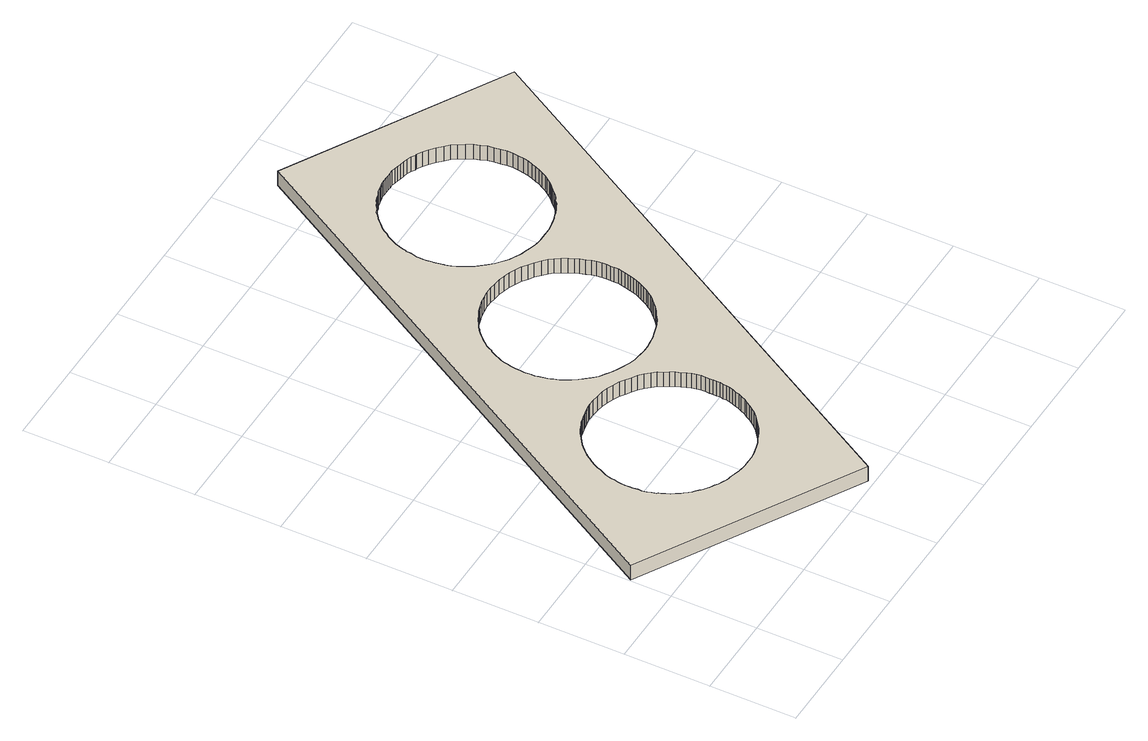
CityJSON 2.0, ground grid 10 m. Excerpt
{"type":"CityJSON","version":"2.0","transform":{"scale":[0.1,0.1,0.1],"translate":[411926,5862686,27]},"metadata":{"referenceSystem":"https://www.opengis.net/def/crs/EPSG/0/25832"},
"CityObjects":{
"building1":{"type":"Building","attributes":{"Gemeindeschluessel":"03454042","AbsoluteHoehe":"27.248","MittlereTraufHoehe":"29.191","Firsthoehe":"29.191","function":"51003_1201","roofType":"1000","measuredHeight":1.94},"address":[{"country":"Germany","locality":"Rastdorf"}],"geometry":[{"type":"MultiSurface","lod":"1","boundaries":[[[0,1,2,3],[4,5,6,7,8,9,10,11,12,13,14,15,16,17,18,19,20,21,22,23,24,25,26,27,28,29,30,31,32,33,34,35,36,37,38,39,40,41,42,43,44,45,46,47,48,49,50,51,52,53,54,55,56,57,58,59,60,61,62,63,64,65,66,67,68,69,70,71,72,73,74,75,76,77,78,79,80,81,82,83,84,85,86,87,88,89,90,91,92,93,94,95,96,97,98,99,100,101,102,103,104,105,106,107,108,109,110,111,112],[113,114,115,116,117,118,119,120,121,122,123,124,125,126,127,128,129,130,131,132,133,134,135,136,137,138,139,140,141,142,143,144,145,146,147,148,149,150,151,152,153,154,155,156,157,158,159,160,161,162,163,164,165,166,167,168,169,170,171,172,173,174,175,176,177,178,179,180,181,182,183,184,185,186,187,188,189,190,191,192,193,194,195,196,197,198,199,200,201,202,203,204,205,206,207,208,209,210,211,212,213,214,215],[216,217,218,219,220,221,222,223,224,225,226,227,228,229,230,231,232,233,234,235,236,237,238,239,240,241,242,243,244,245,246,247,248,249,250,251,252,253,254,255,256,257,258,259,260,261,262,263,264,265,266,267,268,269,270,271,272,273,274,275,276,277,278,279,280,281,282,283,284,285,286,287,288,289,290,291,292,293,294,295,296,297,298,299,300,301,302,303,304,305,306,307,308,309,310,311,312,313,314,315,316,317,318,319,320,321,322,323,324,325,326,327]],[[328,329,330,331],[332,333,334,335,336,337,338,339,340,341,342,343,344,345,346,347,348,349,350,351,352,353,354,355,356,357,358,359,360,361,362,363,364,365,366,367,368,369,370,371,372,373,374,375,376,377,378,379,380,381,382,383,384,385,386,387,388,389,390,391,392,393,394,395,396,397,398,399,400,401,402,403,404,405,406,407,408,409,410,411,412,413,414,415,416,417,418,419,420,421,422,423,424,425,426,427,428,429,430,431,432,433,434,435,436,437,438,439,440],[441,442,443,444,445,446,447,448,449,450,451,452,453,454,455,456,457,458,459,460,461,462,463,464,465,466,467,468,469,470,471,472,473,474,475,476,477,478,479,480,481,482,483,484,485,486,487,488,489,490,491,492,493,494,495,496,497,498,499,500,501,502,503,504,505,506,507,508,509,510,511,512,513,514,515,516,517,518,519,520,521,522,523,524,525,526,527,528,529,530,531,532,533,534,535,536,537,538,539,540,541,542,543],[544,545,546,547,548,549,550,551,552,553,554,555,556,557,558,559,560,561,562,563,564,565,566,567,568,569,570,571,572,573,574,575,576,577,578,579,580,581,582,583,584,585,586,587,588,589,590,591,592,593,594,595,596,597,598,599,600,601,602,603,604,605,606,607,608,609,610,611,612,613,614,615,616,617,618,619,620,621,622,623,624,625,626,627,628,629,630,631,632,633,634,635,636,637,638,639,640,641,642,643,644,645,646,647,648,649,650,651,652,653,654,655]],[[328,331,3,2]],[[329,328,2,1]],[[330,329,1,0]],[[331,330,0,3]],[[332,440,112,111]],[[333,332,111,110]],[[334,333,110,109]],[[335,334,109,108]],[[336,335,108,107]],[[337,336,107,106]],[[338,337,106,105]],[[339,338,105,104]],[[340,339,104,103]],[[341,340,103,102]],[[342,341,102,101]],[[343,342,101,100]],[[344,343,100,99]],[[345,344,99,98]],[[346,345,98,97]],[[347,346,97,96]],[[348,347,96,95]],[[349,348,95,94]],[[350,349,94,93]],[[351,350,93,92]],[[352,351,92,91]],[[353,352,91,90]],[[354,353,90,89]],[[355,354,89,88]],[[356,355,88,87]],[[357,356,87,86]],[[358,357,86,85]],[[359,358,85,84]],[[360,359,84,83]],[[361,360,83,82]],[[362,361,82,81]],[[363,362,81,80]],[[364,363,80,79]],[[365,364,79,78]],[[366,365,78,77]],[[367,366,77,76]],[[368,367,76,75]],[[369,368,75,74]],[[370,369,74,73]],[[371,370,73,72]],[[372,371,72,71]],[[373,372,71,70]],[[374,373,70,69]],[[375,374,69,68]],[[376,375,68,67]],[[377,376,67,66]],[[378,377,66,65]],[[379,378,65,64]],[[380,379,64,63]],[[381,380,63,62]],[[382,381,62,61]],[[383,382,61,60]],[[384,383,60,59]],[[385,384,59,58]],[[386,385,58,57]],[[387,386,57,56]],[[388,387,56,55]],[[389,388,55,54]],[[390,389,54,53]],[[391,390,53,52]],[[392,391,52,51]],[[393,392,51,50]],[[394,393,50,49]],[[395,394,49,48]],[[396,395,48,47]],[[397,396,47,46]],[[398,397,46,45]],[[399,398,45,44]],[[400,399,44,43]],[[401,400,43,42]],[[402,401,42,41]],[[403,402,41,40]],[[404,403,40,39]],[[405,404,39,38]],[[406,405,38,37]],[[407,406,37,36]],[[408,407,36,35]],[[409,408,35,34]],[[410,409,34,33]],[[411,410,33,32]],[[412,411,32,31]],[[413,412,31,30]],[[414,413,30,29]],[[415,414,29,28]],[[416,415,28,27]],[[417,416,27,26]],[[418,417,26,25]],[[419,418,25,24]],[[420,419,24,23]],[[421,420,23,22]],[[422,421,22,21]],[[423,422,21,20]],[[424,423,20,19]],[[425,424,19,18]],[[426,425,18,17]],[[427,426,17,16]],[[428,427,16,15]],[[429,428,15,14]],[[430,429,14,13]],[[431,430,13,12]],[[432,431,12,11]],[[433,432,11,10]],[[434,433,10,9]],[[435,434,9,8]],[[436,435,8,7]],[[437,436,7,6]],[[438,437,6,5]],[[439,438,5,4]],[[440,439,4,112]],[[441,543,215,214]],[[442,441,214,213]],[[443,442,213,212]],[[444,443,212,211]],[[445,444,211,210]],[[446,445,210,209]],[[447,446,209,208]],[[448,447,208,207]],[[449,448,207,206]],[[450,449,206,205]],[[451,450,205,204]],[[452,451,204,203]],[[453,452,203,202]],[[454,453,202,201]],[[455,454,201,200]],[[456,455,200,199]],[[457,456,199,198]],[[458,457,198,197]],[[459,458,197,196]],[[460,459,196,195]],[[461,460,195,194]],[[462,461,194,193]],[[463,462,193,192]],[[464,463,192,191]],[[465,464,191,190]],[[466,465,190,189]],[[467,466,189,188]],[[468,467,188,187]],[[469,468,187,186]],[[470,469,186,185]],[[471,470,185,184]],[[472,471,184,183]],[[473,472,183,182]],[[474,473,182,181]],[[475,474,181,180]],[[476,475,180,179]],[[477,476,179,178]],[[478,477,178,177]],[[479,478,177,176]],[[480,479,176,175]],[[481,480,175,174]],[[482,481,174,173]],[[483,482,173,172]],[[484,483,172,171]],[[485,484,171,170]],[[486,485,170,169]],[[487,486,169,168]],[[488,487,168,167]],[[489,488,167,166]],[[490,489,166,165]],[[491,490,165,164]],[[492,491,164,163]],[[493,492,163,162]],[[494,493,162,161]],[[495,494,161,160]],[[496,495,160,159]],[[497,496,159,158]],[[498,497,158,157]],[[499,498,157,156]],[[500,499,156,155]],[[501,500,155,154]],[[502,501,154,153]],[[503,502,153,152]],[[504,503,152,151]],[[505,504,151,150]],[[506,505,150,149]],[[507,506,149,148]],[[508,507,148,147]],[[509,508,147,146]],[[510,509,146,145]],[[511,510,145,144]],[[512,511,144,143]],[[513,512,143,142]],[[514,513,142,141]],[[515,514,141,140]],[[516,515,140,139]],[[517,516,139,138]],[[518,517,138,137]],[[519,518,137,136]],[[520,519,136,135]],[[521,520,135,134]],[[522,521,134,133]],[[523,522,133,132]],[[524,523,132,131]],[[525,524,131,130]],[[526,525,130,129]],[[527,526,129,128]],[[528,527,128,127]],[[529,528,127,126]],[[530,529,126,125]],[[531,530,125,124]],[[532,531,124,123]],[[533,532,123,122]],[[534,533,122,121]],[[535,534,121,120]],[[536,535,120,119]],[[537,536,119,118]],[[538,537,118,117]],[[539,538,117,116]],[[540,539,116,115]],[[541,540,115,114]],[[542,541,114,113]],[[543,542,113,215]],[[544,655,327,326]],[[545,544,326,325]],[[546,545,325,324]],[[547,546,324,323]],[[548,547,323,322]],[[549,548,322,321]],[[550,549,321,320]],[[551,550,320,319]],[[552,551,319,318]],[[553,552,318,317]],[[554,553,317,316]],[[555,554,316,315]],[[556,555,315,314]],[[557,556,314,313]],[[558,557,313,312]],[[559,558,312,311]],[[560,559,311,310]],[[561,560,310,309]],[[562,561,309,308]],[[563,562,308,307]],[[564,563,307,306]],[[565,564,306,305]],[[566,565,305,304]],[[567,566,304,303]],[[568,567,303,302]],[[569,568,302,301]],[[570,569,301,300]],[[571,570,300,299]],[[572,571,299,298]],[[573,572,298,297]],[[574,573,297,296]],[[575,574,296,295]],[[576,575,295,294]],[[577,576,294,293]],[[578,577,293,292]],[[579,578,292,291]],[[580,579,291,290]],[[581,580,290,289]],[[582,581,289,288]],[[583,582,288,287]],[[584,583,287,286]],[[585,584,286,285]],[[586,585,285,284]],[[587,586,284,283]],[[588,587,283,282]],[[589,588,282,281]],[[590,589,281,280]],[[591,590,280,279]],[[592,591,279,278]],[[593,592,278,277]],[[594,593,277,276]],[[595,594,276,275]],[[596,595,275,274]],[[597,596,274,273]],[[598,597,273,272]],[[599,598,272,271]],[[600,599,271,270]],[[601,600,270,269]],[[602,601,269,268]],[[603,602,268,267]],[[604,603,267,266]],[[605,604,266,265]],[[606,605,265,264]],[[607,606,264,263]],[[608,607,263,262]],[[609,608,262,261]],[[610,609,261,260]],[[611,610,260,259]],[[612,611,259,258]],[[613,612,258,257]],[[614,613,257,256]],[[615,614,256,255]],[[616,615,255,254]],[[617,616,254,253]],[[618,617,253,252]],[[619,618,252,251]],[[620,619,251,250]],[[621,620,250,249]],[[622,621,249,248]],[[623,622,248,247]],[[624,623,247,246]],[[625,624,246,245]],[[626,625,245,244]],[[627,626,244,243]],[[628,627,243,242]],[[629,628,242,241]],[[630,629,241,240]],[[631,630,240,239]],[[632,631,239,238]],[[633,632,238,237]],[[634,633,237,236]],[[635,634,236,235]],[[636,635,235,234]],[[637,636,234,233]],[[638,637,233,232]],[[639,638,232,231]],[[640,639,231,230]],[[641,640,230,229]],[[642,641,229,228]],[[643,642,228,227]],[[644,643,227,226]],[[645,644,226,225]],[[646,645,225,224]],[[647,646,224,223]],[[648,647,223,222]],[[649,648,222,221]],[[650,649,221,220]],[[651,650,220,219]],[[652,651,219,218]],[[653,652,218,217]],[[654,653,217,216]],[[655,654,216,327]]]}]}
},
"vertices":[
[249,7,22],[596,609,22],[349,749,22],[2,148,22],[381,646,22],[385,647,22],[389,647,22],[393,647,22],[397,647,22],[401,647,22],[405,647,22],[410,646,22],[414,645,22],[418,644,22],[423,643,22],[428,642,22],[433,640,22],[437,637,22],[439,637,22],[445,633,22],[451,629,22],[457,624,22],[463,618,22],[468,613,22],[472,607,22],[476,600,22],[480,593,22],[482,586,22],[485,579,22],[486,572,22],[487,565,22],[488,558,22],[488,551,22],[487,545,22],[486,538,22],[485,532,22],[483,526,22],[481,521,22],[479,516,22],[476,511,22],[474,506,22],[471,502,22],[468,498,22],[465,495,22],[462,492,22],[459,489,22],[456,486,22],[453,483,22],[450,481,22],[446,479,22],[443,476,22],[439,474,22],[435,472,22],[430,470,22],[426,469,22],[421,467,22],[416,466,22],[410,465,22],[404,464,22],[398,464,22],[392,464,22],[386,464,22],[379,465,22],[372,467,22],[366,469,22],[359,471,22],[352,475,22],[346,478,22],[340,483,22],[334,488,22],[329,493,22],[324,499,22],[319,505,22],[315,512,22],[312,518,22],[309,525,22],[307,532,22],[307,533,22],[307,534,22],[306,538,22],[305,543,22],[305,547,22],[304,551,22],[304,555,22],[304,559,22],[304,563,22],[305,567,22],[306,571,22],[306,576,22],[307,577,22],[308,581,22],[309,586,22],[311,591,22],[313,595,22],[315,599,22],[317,603,22],[320,606,22],[322,610,22],[324,613,22],[327,616,22],[330,619,22],[333,622,22],[336,625,22],[340,628,22],[343,631,22],[348,633,22],[352,636,22],[356,638,22],[357,639,22],[362,641,22],[367,642,22],[371,644,22],[376,645,22],[348,457,22],[354,453,22],[360,448,22],[365,443,22],[369,438,22],[373,432,22],[376,426,22],[379,420,22],[381,415,22],[383,409,22],[385,403,22],[386,398,22],[387,392,22],[387,387,22],[387,382,22],[387,378,22],[387,373,22],[386,369,22],[385,364,22],[384,360,22],[383,357,22],[382,353,22],[381,349,22],[379,345,22],[377,341,22],[375,337,22],[373,333,22],[370,329,22],[367,325,22],[363,321,22],[359,317,22],[355,313,22],[350,309,22],[345,306,22],[339,302,22],[333,299,22],[327,297,22],[320,295,22],[313,293,22],[306,292,22],[299,291,22],[291,291,22],[284,292,22],[276,293,22],[269,295,22],[262,298,22],[255,301,22],[248,305,22],[242,309,22],[236,313,22],[231,318,22],[226,324,22],[222,329,22],[218,335,22],[215,340,22],[212,346,22],[210,352,22],[209,354,22],[208,358,22],[207,362,22],[206,367,22],[205,371,22],[205,375,22],[205,379,22],[204,383,22],[205,387,22],[205,391,22],[205,395,22],[206,400,22],[207,403,22],[207,404,22],[208,408,22],[209,412,22],[211,416,22],[212,420,22],[214,423,22],[216,427,22],[217,428,22],[219,432,22],[221,436,22],[224,439,22],[226,442,22],[229,445,22],[232,448,22],[235,451,22],[238,454,22],[239,454,22],[241,456,22],[246,459,22],[251,462,22],[257,465,22],[263,468,22],[270,470,22],[277,472,22],[284,473,22],[291,474,22],[299,474,22],[306,473,22],[314,472,22],[321,470,22],[328,468,22],[335,465,22],[342,462,22],[244,287,22],[250,283,22],[256,279,22],[261,274,22],[266,269,22],[270,264,22],[273,258,22],[276,253,22],[279,248,22],[281,242,22],[283,237,22],[285,232,22],[286,227,22],[287,222,22],[287,217,22],[287,212,22],[287,208,22],[287,204,22],[287,200,22],[286,196,22],[286,192,22],[285,188,22],[284,184,22],[282,179,22],[281,175,22],[279,171,22],[277,166,22],[274,162,22],[271,157,22],[268,153,22],[264,148,22],[260,144,22],[255,140,22],[250,136,22],[245,132,22],[239,129,22],[232,126,22],[226,123,22],[219,121,22],[212,119,22],[204,118,22],[197,118,22],[189,118,22],[181,119,22],[174,121,22],[167,123,22],[165,123,22],[162,124,22],[158,126,22],[153,128,22],[149,131,22],[145,133,22],[141,136,22],[138,138,22],[135,141,22],[132,144,22],[129,146,22],[127,149,22],[124,153,22],[121,156,22],[119,160,22],[116,164,22],[114,169,22],[112,173,22],[111,176,22],[110,177,22],[109,182,22],[107,187,22],[106,192,22],[106,197,22],[105,202,22],[105,207,22],[105,211,22],[105,216,22],[106,220,22],[107,224,22],[107,228,22],[108,232,22],[109,236,22],[111,240,22],[113,244,22],[115,249,22],[117,253,22],[120,258,22],[123,262,22],[126,267,22],[127,267,22],[127,268,22],[131,272,22],[135,276,22],[138,279,22],[142,282,22],[145,284,22],[149,287,22],[152,289,22],[156,291,22],[160,293,22],[163,294,22],[167,296,22],[172,297,22],[176,298,22],[181,299,22],[186,300,22],[191,301,22],[192,301,22],[194,301,22],[201,301,22],[209,300,22],[217,299,22],[224,297,22],[231,294,22],[238,291,22],[349,749,2],[596,609,2],[249,7,2],[2,148,2],[371,644,2],[367,642,2],[362,641,2],[357,639,2],[356,638,2],[352,636,2],[348,633,2],[343,631,2],[340,628,2],[336,625,2],[333,622,2],[330,619,2],[327,616,2],[324,613,2],[322,610,2],[320,606,2],[317,603,2],[315,599,2],[313,595,2],[311,591,2],[309,586,2],[308,581,2],[307,577,2],[306,576,2],[306,571,2],[305,567,2],[304,563,2],[304,559,2],[304,555,2],[304,551,2],[305,547,2],[305,543,2],[306,538,2],[307,534,2],[307,533,2],[307,532,2],[309,525,2],[312,518,2],[315,512,2],[319,505,2],[324,499,2],[329,493,2],[334,488,2],[340,483,2],[346,478,2],[352,475,2],[359,471,2],[366,469,2],[372,467,2],[379,465,2],[386,464,2],[392,464,2],[398,464,2],[404,464,2],[410,465,2],[416,466,2],[421,467,2],[426,469,2],[430,470,2],[435,472,2],[439,474,2],[443,476,2],[446,479,2],[450,481,2],[453,483,2],[456,486,2],[459,489,2],[462,492,2],[465,495,2],[468,498,2],[471,502,2],[474,506,2],[476,511,2],[479,516,2],[481,521,2],[483,526,2],[485,532,2],[486,538,2],[487,545,2],[488,551,2],[488,558,2],[487,565,2],[486,572,2],[485,579,2],[482,586,2],[480,593,2],[476,600,2],[472,607,2],[468,613,2],[463,618,2],[457,624,2],[451,629,2],[445,633,2],[439,637,2],[437,637,2],[433,640,2],[428,642,2],[423,643,2],[418,644,2],[414,645,2],[410,646,2],[405,647,2],[401,647,2],[397,647,2],[393,647,2],[389,647,2],[385,647,2],[381,646,2],[376,645,2],[335,465,2],[328,468,2],[321,470,2],[314,472,2],[306,473,2],[299,474,2],[291,474,2],[284,473,2],[277,472,2],[270,470,2],[263,468,2],[257,465,2],[251,462,2],[246,459,2],[241,456,2],[239,454,2],[238,454,2],[235,451,2],[232,448,2],[229,445,2],[226,442,2],[224,439,2],[221,436,2],[219,432,2],[217,428,2],[216,427,2],[214,423,2],[212,420,2],[211,416,2],[209,412,2],[208,408,2],[207,404,2],[207,403,2],[206,400,2],[205,395,2],[205,391,2],[205,387,2],[204,383,2],[205,379,2],[205,375,2],[205,371,2],[206,367,2],[207,362,2],[208,358,2],[209,354,2],[210,352,2],[212,346,2],[215,340,2],[218,335,2],[222,329,2],[226,324,2],[231,318,2],[236,313,2],[242,309,2],[248,305,2],[255,301,2],[262,298,2],[269,295,2],[276,293,2],[284,292,2],[291,291,2],[299,291,2],[306,292,2],[313,293,2],[320,295,2],[327,297,2],[333,299,2],[339,302,2],[345,306,2],[350,309,2],[355,313,2],[359,317,2],[363,321,2],[367,325,2],[370,329,2],[373,333,2],[375,337,2],[377,341,2],[379,345,2],[381,349,2],[382,353,2],[383,357,2],[384,360,2],[385,364,2],[386,369,2],[387,373,2],[387,378,2],[387,382,2],[387,387,2],[387,392,2],[386,398,2],[385,403,2],[383,409,2],[381,415,2],[379,420,2],[376,426,2],[373,432,2],[369,438,2],[365,443,2],[360,448,2],[354,453,2],[348,457,2],[342,462,2],[231,294,2],[224,297,2],[217,299,2],[209,300,2],[201,301,2],[194,301,2],[192,301,2],[191,301,2],[186,300,2],[181,299,2],[176,298,2],[172,297,2],[167,296,2],[163,294,2],[160,293,2],[156,291,2],[152,289,2],[149,287,2],[145,284,2],[142,282,2],[138,279,2],[135,276,2],[131,272,2],[127,268,2],[127,267,2],[126,267,2],[123,262,2],[120,258,2],[117,253,2],[115,249,2],[113,244,2],[111,240,2],[109,236,2],[108,232,2],[107,228,2],[107,224,2],[106,220,2],[105,216,2],[105,211,2],[105,207,2],[105,202,2],[106,197,2],[106,192,2],[107,187,2],[109,182,2],[110,177,2],[111,176,2],[112,173,2],[114,169,2],[116,164,2],[119,160,2],[121,156,2],[124,153,2],[127,149,2],[129,146,2],[132,144,2],[135,141,2],[138,138,2],[141,136,2],[145,133,2],[149,131,2],[153,128,2],[158,126,2],[162,124,2],[165,123,2],[167,123,2],[174,121,2],[181,119,2],[189,118,2],[197,118,2],[204,118,2],[212,119,2],[219,121,2],[226,123,2],[232,126,2],[239,129,2],[245,132,2],[250,136,2],[255,140,2],[260,144,2],[264,148,2],[268,153,2],[271,157,2],[274,162,2],[277,166,2],[279,171,2],[281,175,2],[282,179,2],[284,184,2],[285,188,2],[286,192,2],[286,196,2],[287,200,2],[287,204,2],[287,208,2],[287,212,2],[287,217,2],[287,222,2],[286,227,2],[285,232,2],[283,237,2],[281,242,2],[279,248,2],[276,253,2],[273,258,2],[270,264,2],[266,269,2],[261,274,2],[256,279,2],[250,283,2],[244,287,2],[238,291,2]
]}
